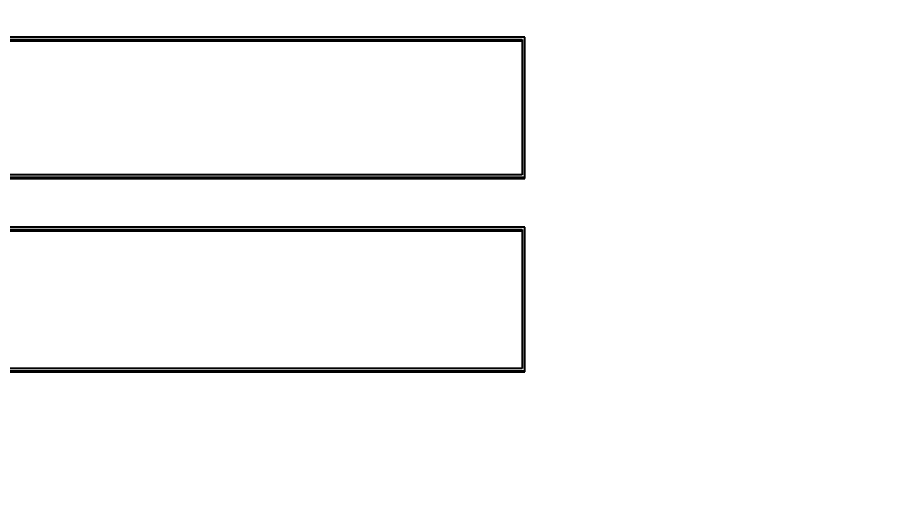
# Model space of a CAD drawing. Header units: millimetres. Extents: x 2126 to 3741, y 477 to 1658.
# Drawn here: x 2379.22 to 2395, y 1389.83 to 1398.59 of the extents above; entities that cross this region are included whole.
import ezdxf

# ---------------------------------------------------------------- set-up
doc = ezdxf.new("R2010")
doc.units = ezdxf.units.MM
doc.layers.add('AM_5', color=3, linetype='Continuous', lineweight=25)
doc.styles.add('SLDTEXTSTYLE1', font='txt.shx', dxfattribs={"width": 0.7, "bigfont": 'gbcbig.shx'})
doc.dimstyles.new('SLDDIMSTYLE12$0', dxfattribs={"dimtxt": 12, "dimasz": 10, "dimexe": 0, "dimexo": 0.0625, "dimgap": 0.875, "dimtad": 1, "dimdec": 1, "dimlfac": 1.8, "dimrnd": 1e-09, "dimzin": 12, "dimdsep": 46, "dimtxsty": 'SLDTEXTSTYLE1', "dimcen": 0.09, "dimdle": 8.16, "dimclrd": 3, "dimclre": 3, "dimadec": 0, "dimazin": 3, "dimtfac": 1, "dimtdec": 1, "dimtofl": 0, "dimtmove": 0, "dimatfit": 3, "dimfxl": 0, "dimfrac": 2, "dimtolj": 1, "dimlwd": 5, "dimlwe": 5, "dimarcsym": 0})

# ---------------------------------------------------------------- blocks, each defined once
blk = doc.blocks.new('*D20')
at = {"layer": 'AM_5', "color": 3, "lineweight": 5, "transparency": 16777216}
blk.add_line((2548.033, 1555.7), (2264.196, 1555.7), dxfattribs=at)
at = {"layer": 'AM_5', "color": 3, "linetype": 'Continuous', "lineweight": 5, "transparency": 16777216}
for p, q in [((2264.196, 1545.7), (2264.196, 1266.959)), ((2595.101, 1256.959), (2264.196, 1256.959))]:
    blk.add_line(p, q, dxfattribs=at)
at = {"layer": 'AM_5', "color": 3, "transparency": 16777216}
for points in [[(2262.529, 1545.7), (2265.863, 1545.7), (2264.196, 1555.7)], [(2262.529, 1266.959), (2265.863, 1266.959), (2264.196, 1256.959)]]:
    blk.add_solid(points, dxfattribs=at)
at = {"layer": 'Defpoints', "color": 0, "transparency": 16777216}
for p in [(2548.096, 1555.7), (2264.196, 1256.959), (2595.163, 1256.959)]:
    blk.add_point(p, dxfattribs=at)
at = {"layer": 'AM_5', "color": 0, "transparency": 16777216, "insert": (2257.321, 1403.647), "char_height": 12, "attachment_point": 5, "rotation": 90, "style": 'SLDTEXTSTYLE1'}
blk.add_mtext('\\A1;350', dxfattribs=at)

msp = doc.modelspace()

# ---------------------------------------------------------------- linework, layer by layer
at = {"color": 7, "linetype": 'Continuous', "lineweight": 25}
for p, q in [((2388.319, 1398.242), (2368.309, 1398.242)), ((2368.365, 1398.203), (2388.269, 1398.203)), ((2368.365, 1398.178), (2388.269, 1398.178)), ((2388.269, 1398.203), (2388.269, 1398.178)), ((2388.319, 1398.218), (2388.319, 1398.242)), ((2388.319, 1395.712), (2388.319, 1398.218)), ((2388.269, 1395.776), (2368.365, 1395.776)), ((2368.309, 1395.735), (2388.319, 1395.735)), ((2368.309, 1395.712), (2388.319, 1395.712)), ((2388.319, 1395.712), (2388.319, 1395.735)), ((2388.319, 1394.837), (2366.186, 1394.837)), ((2366.236, 1394.796), (2388.269, 1394.796)), ((2388.269, 1394.796), (2388.269, 1394.774)), ((2388.319, 1394.814), (2388.319, 1394.837)), ((2388.319, 1392.244), (2388.319, 1394.814)), ((2366.236, 1394.774), (2388.269, 1394.774)), ((2388.269, 1392.306), (2366.236, 1392.306)), ((2366.186, 1392.265), (2388.319, 1392.265)), ((2366.186, 1392.244), (2388.319, 1392.244)), ((2388.319, 1392.244), (2388.319, 1392.265))]:
    msp.add_line(p, q, dxfattribs=at)
for points in [[(2394.204, 1368.174), (2394.728, 1371.825), (2395.776, 1379.129), (2398.896, 1389.772), (2403.104, 1400.015), (2408.459, 1409.716), (2414.864, 1418.755), (2422.245, 1427.017), (2430.507, 1434.398), (2439.547, 1440.803), (2449.247, 1446.158), (2459.49, 1450.366), (2470.134, 1453.486), (2477.437, 1454.534), (2481.088, 1455.058)], [(2394.407, 1374.716), (2395.093, 1378.01), (2396.466, 1384.599), (2399.787, 1394.151), (2403.991, 1403.335), (2409.126, 1412.038), (2415.116, 1420.174), (2421.903, 1427.659), (2429.417, 1434.414), (2437.579, 1440.369), (2446.304, 1445.467), (2455.505, 1449.632), (2465.071, 1452.912), (2471.666, 1454.256), (2474.963, 1454.928)], [(2394.458, 1374.412), (2395.046, 1377.326), (2396.222, 1383.154), (2398.974, 1391.648), (2402.422, 1399.877), (2406.622, 1407.748), (2411.467, 1415.249), (2415.242, 1419.842), (2417.129, 1422.138)]]:
    msp.add_open_spline(points, degree=3, dxfattribs=at)
for points, knots in [([(2394.407, 1374.716), (2395.013, 1377.673), (2396.213, 1383.521), (2398.98, 1391.945), (2402.341, 1399.93), (2406.751, 1408.189), (2411.435, 1415.484), (2415.237, 1419.894), (2416.651, 1421.534)], [0, 0, 0, 0, 0.1724649, 0.3411658, 0.5061024, 0.6672745, 0.8762679, 1, 1, 1, 1]), ([(2388.269, 1398.203), (2388.269, 1397.954), (2388.269, 1397.457), (2388.269, 1396.648), (2388.269, 1396.085), (2388.269, 1395.776)], [0, 0, 0, 0, 0.309921, 0.619842, 1, 1, 1, 1]), ([(2388.269, 1398.178), (2388.269, 1397.978), (2388.269, 1397.577), (2388.269, 1396.778), (2388.269, 1396.175), (2388.269, 1395.776)], [0, 0, 0, 0, 0.252421, 0.504842, 1, 1, 1, 1]), ([(2388.319, 1395.735), (2388.319, 1395.988), (2388.319, 1396.494), (2388.319, 1397.33), (2388.319, 1397.911), (2388.319, 1398.242)], [0, 0, 0, 0, 0.300082, 0.600163, 1, 1, 1, 1]), ([(2388.269, 1394.796), (2388.269, 1394.541), (2388.269, 1394.03), (2388.269, 1393.2), (2388.269, 1392.624), (2388.269, 1392.306)], [0, 0, 0, 0, 0.309921, 0.619843, 1, 1, 1, 1]), ([(2388.319, 1392.265), (2388.319, 1392.524), (2388.319, 1393.042), (2388.319, 1393.9), (2388.319, 1394.496), (2388.319, 1394.837)], [0, 0, 0, 0, 0.3000816, 0.6001632, 1, 1, 1, 1]), ([(2388.269, 1394.774), (2388.269, 1394.568), (2388.269, 1394.156), (2388.269, 1393.335), (2388.269, 1392.717), (2388.269, 1392.306)], [0, 0, 0, 0, 0.252132, 0.504264, 1, 1, 1, 1])]:
    msp.add_open_spline(points, degree=3, knots=knots, dxfattribs=at)

# ---------------------------------------------------------------- dimensions: what is measured, and where the dimension line sits
at = {"layer": 'AM_5'}
dim = msp.add_linear_dim(base=(2264.196, 1256.959), p1=(2548.096, 1555.7), p2=(2595.163, 1256.959), angle=90, text='350', dimstyle='SLDDIMSTYLE12$0', override={"dimlfac": 1}, dxfattribs=at)
dim.commit()
dim.dimension.update_dxf_attribs({"geometry": '*D20', "text_midpoint": (2264.196, 1403.647), "dimtype": 160})

doc.saveas('drawing.dxf')
